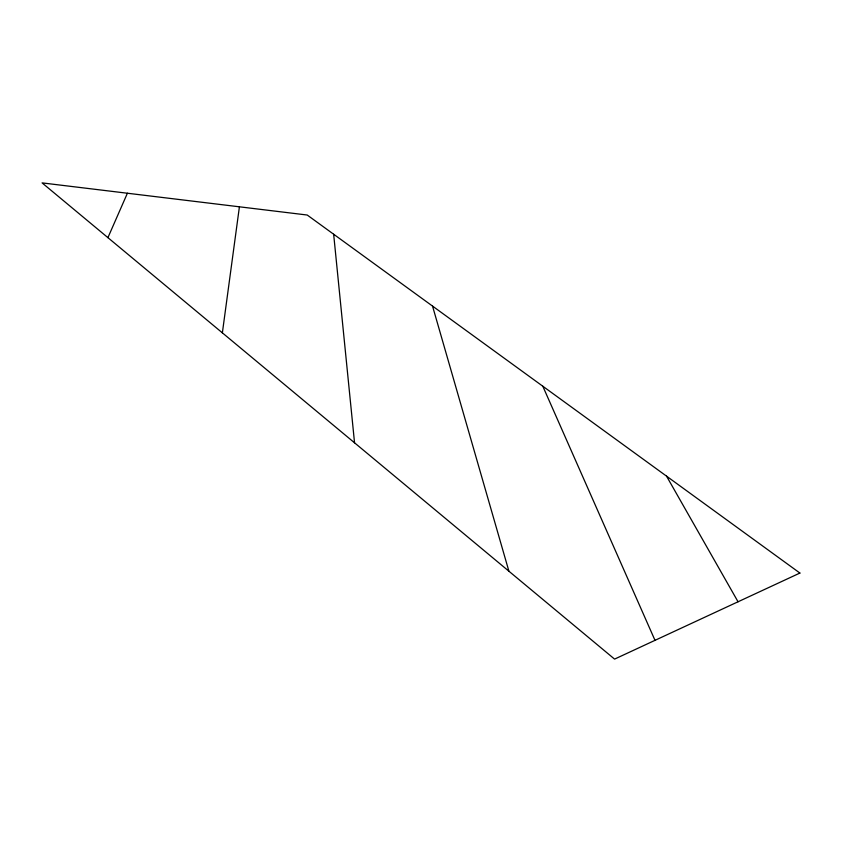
<?xml version="1.0" encoding="UTF-8"?>
<svg xmlns="http://www.w3.org/2000/svg" width="842" height="842" viewBox="0 0 842 842"><rect width="100%" height="100%" fill="white"/><g stroke="black" fill="none" stroke-linecap="round" stroke-linejoin="round"><path stroke-width="1.26" d="M222.372 332.853L239.412 206.806M107.923 237.644L127.405 193.228M666.527 476.13L738.045 601.777M542.806 386.225L655.002 640.341M432.535 306.099L508.915 571.223M333.653 234.234L354.545 442.808M799.9 573.055L614.576 659.107L42.1 182.893L307.225 215.026L799.9 573.055"/></g></svg>
